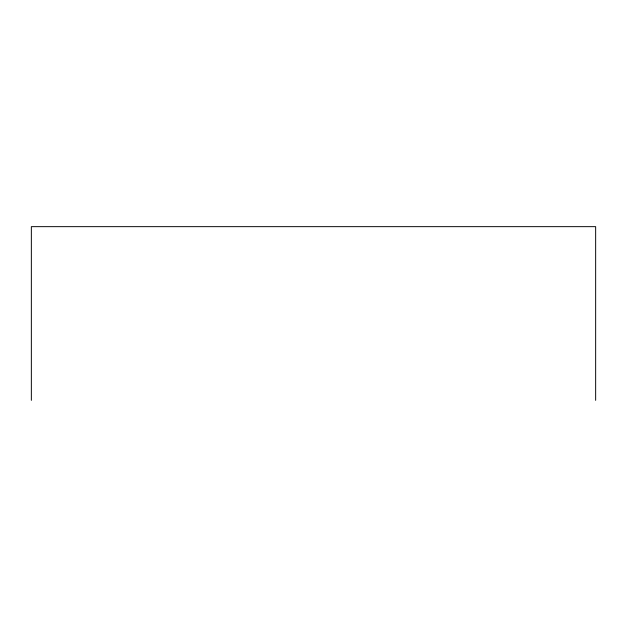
<?xml version="1.0" encoding="UTF-8"?>
<svg xmlns="http://www.w3.org/2000/svg" width="627" height="627" viewBox="0 0 627 627"><rect width="100%" height="100%" fill="white"/><g stroke="black" fill="none" stroke-linecap="round" stroke-linejoin="round"><path stroke-width="0.94" d="M595.65 400.347L595.65 226.653L31.35 226.653L31.35 400.347"/></g></svg>
